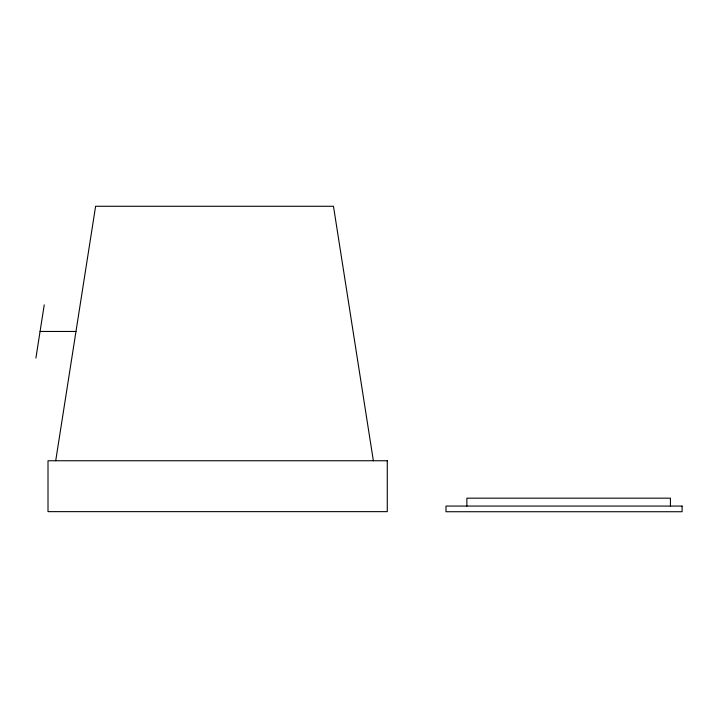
<?xml version="1.0" encoding="UTF-8"?>
<svg xmlns="http://www.w3.org/2000/svg" width="718" height="718" viewBox="0 0 718 718"><rect width="100%" height="100%" fill="white"/><g stroke="black" fill="none" stroke-linecap="round" stroke-linejoin="round"><path stroke-width="1.08" d="M35.9 358.067L44.238 304.854M55.708 460.75L95.602 206.272L333.475 206.272L373.36 460.75M40.073 331.465L75.973 331.465M670.433 506.073L670.433 498.175L466.871 498.175L466.871 506.073M387.28 460.75L48.007 460.75L48.007 511.638L387.28 511.638L387.28 460.75M682.1 506.073L445.986 506.073L445.986 511.728L682.1 511.728L682.1 506.073"/></g></svg>
